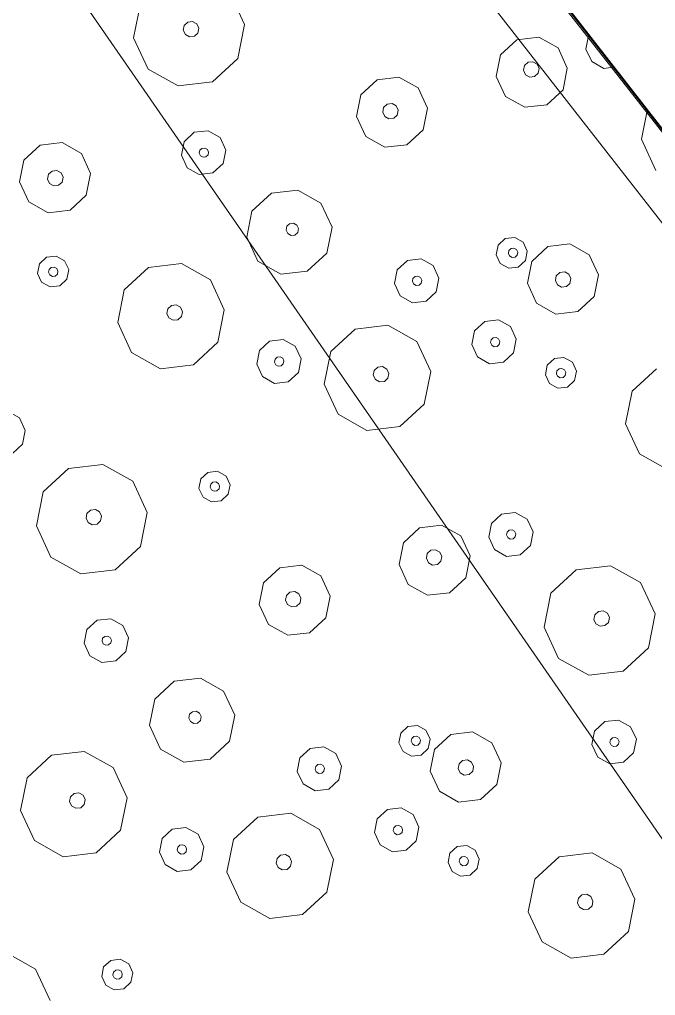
# Model space of a CAD drawing. Header units: metres. Extents: x -2858 to 512, y -1995 to 1252.
# Drawn here: x -575.568 to -573.291, y 424.418 to 427.91 of the extents above; entities that cross this region are included whole.
import ezdxf
from ezdxf.lldxf.tags import DXFTag

# ---------------------------------------------------------------- set-up
doc = ezdxf.new("R2010")
doc.units = ezdxf.units.M
for name, color, linetype in [('Calque commun', 7, 'Continuous'), ('Calque11', 7, 'Continuous'), ('Calque17', 7, 'Continuous')]:
    doc.layers.add(name, color=color, linetype=linetype)
tags = doc.linetypes.add('HIDDENX2', pattern=[0.75, 0.5, -0.25]).pattern_tags.tags
tags[6:7] = [DXFTag(74, 4), DXFTag(75, 0), DXFTag(340, '0'), DXFTag(46, 1.0), DXFTag(50, 0.0), DXFTag(44, 0.0), DXFTag(45, 0.0)]
tags[4:5] = [DXFTag(74, 4), DXFTag(75, 0), DXFTag(340, '0'), DXFTag(46, 1.0), DXFTag(50, 0.0), DXFTag(44, 0.0), DXFTag(45, 0.0)]

# ---------------------------------------------------------------- blocks, each defined once
blk = doc.blocks.new('geometrebondepartleger')
at = {"layer": 'Calque11', "color": 7, "linetype": 'Continuous', "lineweight": 9}
blk.add_polyline3d([(125.0277, 35.9078, 79), (133.3383, 81.851, 79), (145.3136, 148.3761, 79)], dxfattribs=at)
at = {"layer": 'Calque17', "color": 1, "linetype": 'Continuous', "lineweight": 9}
for points in [[(125.174, 36.6886, 79), (126.5286, 44.1348, 79), (125.0378, 35.9435, 79), (126.4161, 43.4883, 79), (128.681, 56.0642, 79), (129.9759, 63.1341, 79), (132.1933, 75.6042, 79), (133.3383, 81.851, 79), (135.2222, 92.3412, 79), (136.4776, 99.3268, 79), (138.1727, 108.7115, 79), (140.4846, 121.4626, 79), (141.0933, 124.9318, 79)], [(125.3707, 36.6528, 79), (126.7254, 44.0992, 79), (125.2346, 35.9078, 79), (126.6129, 43.4526, 79), (128.8778, 56.0285, 79), (130.1727, 63.0986, 79), (132.3901, 75.5687, 79), (133.5351, 81.8153, 79), (135.4191, 92.3058, 79), (136.6745, 99.2914, 79), (138.3695, 108.676, 79), (140.6815, 121.4274, 79), (141.2903, 124.8972, 79)]]:
    blk.add_polyline3d(points, dxfattribs=at)
blk = doc.blocks.new('pattern')
at = {"layer": 'Calque commun', "color": 54, "linetype": 'Continuous', "lineweight": 9}
for p, q in [((60.454, 45.9106), (60.5562, 45.9709)), ((60.5562, 45.9709), (60.6744, 45.9597)), ((60.6744, 45.9597), (60.7633, 45.8811)), ((60.4068, 45.8017), (60.454, 45.9106)), ((60.7633, 45.8811), (60.7891, 45.7653)), ((60.4326, 45.6859), (60.4068, 45.8017)), ((60.5521, 45.7875), (60.559, 45.8034)), ((60.5559, 45.7706), (60.5521, 45.7875)), ((60.559, 45.8034), (60.5739, 45.8122)), ((60.5739, 45.8122), (60.5911, 45.8106)), ((60.5911, 45.8106), (60.6041, 45.7991)), ((60.6079, 45.7822), (60.601, 45.7663)), ((60.6041, 45.7991), (60.6079, 45.7822)), ((60.5689, 45.7592), (60.5559, 45.7706)), ((60.5861, 45.7575), (60.5689, 45.7592)), ((60.601, 45.7663), (60.5861, 45.7575)), ((60.7891, 45.7653), (60.7419, 45.6564)), ((60.5216, 45.6074), (60.4326, 45.6859)), ((60.7419, 45.6564), (60.6397, 45.5961)), ((60.6397, 45.5961), (60.5216, 45.6074)), ((60.0244, 45.5332), (60.067, 45.5584)), ((60.067, 45.5584), (60.1162, 45.5537)), ((60.1162, 45.5537), (60.1533, 45.521)), ((60.0047, 45.4879), (60.0244, 45.5332)), ((60.1533, 45.521), (60.164, 45.4727)), ((60.0155, 45.4396), (60.0047, 45.4879)), ((60.0669, 45.4828), (60.071, 45.4923)), ((60.0692, 45.4726), (60.0669, 45.4828)), ((60.077, 45.4657), (60.0692, 45.4726)), ((60.071, 45.4923), (60.08, 45.4976)), ((60.08, 45.4976), (60.0903, 45.4966)), ((60.0962, 45.47), (60.0873, 45.4648)), ((60.0903, 45.4966), (60.0981, 45.4897)), ((60.1004, 45.4796), (60.0962, 45.47)), ((60.0981, 45.4897), (60.1004, 45.4796)), ((60.164, 45.4727), (60.1443, 45.4273)), ((60.0525, 45.4069), (60.0155, 45.4396)), ((60.0873, 45.4648), (60.077, 45.4657)), ((60.1018, 45.4022), (60.0525, 45.4069)), ((60.1443, 45.4273), (60.1018, 45.4022)), ((60.7049, 45.3679), (60.7187, 45.3997)), ((60.7187, 45.3997), (60.7485, 45.4173)), ((60.7485, 45.4173), (60.783, 45.414)), ((60.783, 45.414), (60.8089, 45.3911)), ((60.7125, 45.3341), (60.7049, 45.3679)), ((60.7444, 45.3652), (60.7485, 45.3747)), ((60.7466, 45.355), (60.7444, 45.3652)), ((60.7485, 45.3747), (60.7575, 45.38)), ((60.7575, 45.38), (60.7678, 45.379)), ((60.7678, 45.379), (60.7756, 45.3721)), ((60.7756, 45.3721), (60.7778, 45.362)), ((60.8089, 45.3911), (60.8164, 45.3573)), ((59.6454, 45.284), (59.7518, 45.3469)), ((59.7518, 45.3469), (59.8748, 45.3352)), ((59.8748, 45.3352), (59.9675, 45.2534)), ((60.7384, 45.3112), (60.7125, 45.3341)), ((60.7544, 45.3482), (60.7466, 45.355)), ((60.7648, 45.3472), (60.7544, 45.3482)), ((60.7737, 45.3524), (60.7648, 45.3472)), ((60.7778, 45.362), (60.7737, 45.3524)), ((60.8164, 45.3573), (60.8027, 45.3255)), ((60.7729, 45.3079), (60.7384, 45.3112)), ((60.8027, 45.3255), (60.7729, 45.3079)), ((59.5962, 45.1706), (59.6454, 45.284)), ((60.41, 45.2286), (60.4781, 45.2688)), ((60.4781, 45.2688), (60.5569, 45.2613)), ((60.5569, 45.2613), (60.6162, 45.209)), ((59.9675, 45.2534), (59.9944, 45.1327)), ((60.3785, 45.156), (60.41, 45.2286)), ((60.6162, 45.209), (60.6334, 45.1318)), ((60.7777, 45.163), (60.8203, 45.1881)), ((60.8203, 45.1881), (60.8695, 45.1834)), ((59.6231, 45.05), (59.5962, 45.1706)), ((59.7574, 45.1549), (59.7643, 45.1708)), ((59.7612, 45.138), (59.7574, 45.1549)), ((59.7643, 45.1708), (59.7792, 45.1796)), ((59.7792, 45.1796), (59.7964, 45.1779)), ((59.7964, 45.1779), (59.8094, 45.1665)), ((59.8094, 45.1665), (59.8131, 45.1496)), ((60.3957, 45.0788), (60.3785, 45.156)), ((60.4787, 45.1484), (60.4856, 45.1642)), ((60.4856, 45.1642), (60.5005, 45.173)), ((60.5005, 45.173), (60.5178, 45.1714)), ((60.5178, 45.1714), (60.5307, 45.1599)), ((60.5307, 45.1599), (60.5345, 45.143)), ((60.758, 45.1176), (60.7777, 45.163)), ((60.8695, 45.1834), (60.9066, 45.1507)), ((59.7741, 45.1266), (59.7612, 45.138)), ((59.7914, 45.1249), (59.7741, 45.1266)), ((59.8063, 45.1337), (59.7914, 45.1249)), ((59.8131, 45.1496), (59.8063, 45.1337)), ((59.9944, 45.1327), (59.9452, 45.0193)), ((60.4825, 45.1315), (60.4787, 45.1484)), ((60.4955, 45.12), (60.4825, 45.1315)), ((60.5127, 45.1184), (60.4955, 45.12)), ((60.5276, 45.1272), (60.5127, 45.1184)), ((60.5345, 45.143), (60.5276, 45.1272)), ((60.6334, 45.1318), (60.6019, 45.0592)), ((60.8189, 45.1154), (60.8231, 45.1249)), ((60.8231, 45.1249), (60.832, 45.1302)), ((60.832, 45.1302), (60.8423, 45.1292)), ((60.8423, 45.1292), (60.8501, 45.1224)), ((60.8501, 45.1224), (60.8524, 45.1122)), ((60.9066, 45.1507), (60.9173, 45.1024)), ((60.7688, 45.0694), (60.758, 45.1176)), ((60.8212, 45.1053), (60.8189, 45.1154)), ((60.829, 45.0984), (60.8212, 45.1053)), ((60.8393, 45.0974), (60.829, 45.0984)), ((60.8483, 45.1027), (60.8393, 45.0974)), ((60.8524, 45.1122), (60.8483, 45.1027)), ((60.9173, 45.1024), (60.8976, 45.0571)), ((59.7157, 44.9682), (59.6231, 45.05)), ((60.455, 45.0265), (60.3957, 45.0788)), ((60.6019, 45.0592), (60.5338, 45.019)), ((60.8058, 45.0366), (60.7688, 45.0694)), ((60.8976, 45.0571), (60.8551, 45.0319)), ((61.0681, 45.0122), (61.1703, 45.0725)), ((61.1703, 45.0725), (61.2884, 45.0613)), ((61.2884, 45.0613), (61.3773, 44.9827)), ((59.9452, 45.0193), (59.8388, 44.9565)), ((60.5338, 45.019), (60.455, 45.0265)), ((60.8551, 45.0319), (60.8058, 45.0366)), ((60.5025, 44.9504), (60.5163, 44.9821)), ((60.5163, 44.9821), (60.5461, 44.9997)), ((60.5461, 44.9997), (60.5806, 44.9965)), ((60.5806, 44.9965), (60.6065, 44.9735)), ((61.0209, 44.9033), (61.0681, 45.0122)), ((61.3773, 44.9827), (61.4032, 44.8669)), ((59.2301, 44.9759), (59.2559, 44.8601)), ((59.8388, 44.9565), (59.7157, 44.9682)), ((60.5101, 44.9166), (60.5025, 44.9504)), ((60.5382, 44.95), (60.5423, 44.9595)), ((60.5404, 44.9399), (60.5382, 44.95)), ((60.5423, 44.9595), (60.5513, 44.9648)), ((60.5513, 44.9648), (60.5616, 44.9638)), ((60.5616, 44.9638), (60.5694, 44.957)), ((60.5716, 44.9468), (60.5675, 44.9373)), ((60.5694, 44.957), (60.5716, 44.9468)), ((60.6065, 44.9735), (60.614, 44.9398)), ((60.536, 44.8937), (60.5101, 44.9166)), ((60.5482, 44.933), (60.5404, 44.9399)), ((60.5586, 44.932), (60.5482, 44.933)), ((60.5675, 44.9373), (60.5586, 44.932)), ((60.614, 44.9398), (60.6003, 44.908)), ((61.173, 44.905), (61.188, 44.9138)), ((61.188, 44.9138), (61.2052, 44.9121)), ((61.2052, 44.9121), (61.2182, 44.9007)), ((60.5705, 44.8904), (60.536, 44.8937)), ((60.6003, 44.908), (60.5705, 44.8904)), ((61.0467, 44.7875), (61.0209, 44.9033)), ((61.1662, 44.8891), (61.173, 44.905)), ((61.1699, 44.8722), (61.1662, 44.8891)), ((61.2219, 44.8838), (61.215, 44.8679)), ((61.2182, 44.9007), (61.2219, 44.8838)), ((59.2559, 44.8601), (59.2087, 44.7513)), ((61.1829, 44.8608), (61.1699, 44.8722)), ((61.2001, 44.8591), (61.1829, 44.8608)), ((61.215, 44.8679), (61.2001, 44.8591)), ((61.4032, 44.8669), (61.3559, 44.758)), ((60.78, 44.7658), (60.7996, 44.8111)), ((60.7996, 44.8111), (60.8422, 44.8363)), ((60.8422, 44.8363), (60.8914, 44.8316)), ((60.8914, 44.8316), (60.9285, 44.7989)), ((59.7177, 44.7625), (59.7603, 44.7876)), ((59.7603, 44.7876), (59.8095, 44.7829)), ((59.8095, 44.7829), (59.8466, 44.7502)), ((60.8422, 44.7607), (60.8463, 44.7702)), ((60.8463, 44.7702), (60.8552, 44.7755)), ((60.8552, 44.7755), (60.8656, 44.7745)), ((60.8656, 44.7745), (60.8733, 44.7676)), ((60.9285, 44.7989), (60.9392, 44.7506)), ((61.1356, 44.709), (61.0467, 44.7875)), ((59.2087, 44.7513), (59.1065, 44.6909)), ((59.6981, 44.7171), (59.7177, 44.7625)), ((59.8466, 44.7502), (59.8574, 44.702)), ((60.7907, 44.7175), (60.78, 44.7658)), ((60.8444, 44.7505), (60.8422, 44.7607)), ((60.8522, 44.7436), (60.8444, 44.7505)), ((60.8625, 44.7427), (60.8522, 44.7436)), ((60.8715, 44.7479), (60.8625, 44.7427)), ((60.8756, 44.7575), (60.8715, 44.7479)), ((60.8733, 44.7676), (60.8756, 44.7575)), ((60.9392, 44.7506), (60.9196, 44.7052)), ((61.3559, 44.758), (61.2538, 44.6977)), ((61.8355, 44.7155), (61.8493, 44.7472)), ((61.8493, 44.7472), (61.8791, 44.7648)), ((61.8791, 44.7648), (61.9136, 44.7615)), ((61.9136, 44.7615), (61.9395, 44.7386)), ((61.9395, 44.7386), (61.947, 44.7049)), ((59.1065, 44.6909), (58.9884, 44.7022)), ((59.7088, 44.6689), (59.6981, 44.7171)), ((59.7603, 44.712), (59.7644, 44.7215)), ((59.7625, 44.7019), (59.7603, 44.712)), ((59.7703, 44.695), (59.7625, 44.7019)), ((59.7644, 44.7215), (59.7733, 44.7268)), ((59.7733, 44.7268), (59.7837, 44.7258)), ((59.7896, 44.6993), (59.7806, 44.694)), ((59.7837, 44.7258), (59.7915, 44.719)), ((59.7937, 44.7088), (59.7896, 44.6993)), ((59.7915, 44.719), (59.7937, 44.7088)), ((59.8574, 44.702), (59.8377, 44.6566)), ((60.8278, 44.6848), (60.7907, 44.7175)), ((60.9196, 44.7052), (60.877, 44.6801)), ((61.2538, 44.6977), (61.1356, 44.709)), ((61.8431, 44.6817), (61.8355, 44.7155)), ((61.8733, 44.7126), (61.8775, 44.7222)), ((61.8756, 44.7025), (61.8733, 44.7126)), ((61.8834, 44.6956), (61.8756, 44.7025)), ((61.8775, 44.7222), (61.8864, 44.7274)), ((61.8864, 44.7274), (61.8967, 44.7264)), ((61.9026, 44.6999), (61.8937, 44.6946)), ((61.8967, 44.7264), (61.9045, 44.7196)), ((61.9068, 44.7094), (61.9026, 44.6999)), ((61.9045, 44.7196), (61.9068, 44.7094)), ((61.947, 44.7049), (61.9333, 44.6731)), ((59.7459, 44.6361), (59.7088, 44.6689)), ((59.7806, 44.694), (59.7703, 44.695)), ((59.9328, 44.6521), (60.0009, 44.6923)), ((60.0009, 44.6923), (60.0797, 44.6848)), ((60.0797, 44.6848), (60.139, 44.6325)), ((60.877, 44.6801), (60.8278, 44.6848)), ((61.869, 44.6588), (61.8431, 44.6817)), ((61.8937, 44.6946), (61.8834, 44.6956)), ((61.9333, 44.6731), (61.9035, 44.6555)), ((59.7951, 44.6315), (59.7459, 44.6361)), ((59.8377, 44.6566), (59.7951, 44.6315)), ((59.9013, 44.5795), (59.9328, 44.6521)), ((60.139, 44.6325), (60.1562, 44.5553)), ((61.3243, 44.5908), (61.3439, 44.6362)), ((61.3439, 44.6362), (61.3865, 44.6613)), ((61.3865, 44.6613), (61.4357, 44.6566)), ((61.4357, 44.6566), (61.4728, 44.6239)), ((61.9035, 44.6555), (61.869, 44.6588)), ((61.3865, 44.5857), (61.3906, 44.5952)), ((61.3906, 44.5952), (61.3995, 44.6005)), ((61.3995, 44.6005), (61.4099, 44.5995)), ((61.4099, 44.5995), (61.4177, 44.5926)), ((61.4728, 44.6239), (61.4836, 44.5756)), ((59.9185, 44.5023), (59.9013, 44.5795)), ((59.9943, 44.5622), (60.0012, 44.5781)), ((59.9981, 44.5453), (59.9943, 44.5622)), ((60.0012, 44.5781), (60.0161, 44.5869)), ((60.0161, 44.5869), (60.0333, 44.5852)), ((60.0333, 44.5852), (60.0463, 44.5738)), ((60.0463, 44.5738), (60.0501, 44.5569)), ((61.335, 44.5425), (61.3243, 44.5908)), ((61.3887, 44.5755), (61.3865, 44.5857)), ((61.3965, 44.5687), (61.3887, 44.5755)), ((61.4068, 44.5677), (61.3965, 44.5687)), ((61.4158, 44.573), (61.4068, 44.5677)), ((61.4199, 44.5825), (61.4158, 44.573)), ((61.4177, 44.5926), (61.4199, 44.5825)), ((61.4836, 44.5756), (61.4639, 44.5303)), ((62.0719, 44.4795), (62.121, 44.5929)), ((60.0111, 44.5338), (59.9981, 44.5453)), ((60.0283, 44.5322), (60.0111, 44.5338)), ((60.0432, 44.541), (60.0283, 44.5322)), ((60.0501, 44.5569), (60.0432, 44.541)), ((60.1562, 44.5553), (60.1247, 44.4827)), ((61.3721, 44.5098), (61.335, 44.5425)), ((61.4639, 44.5303), (61.4213, 44.5051)), ((59.1718, 44.4627), (59.1855, 44.4945)), ((59.1855, 44.4945), (59.2153, 44.5121)), ((59.2153, 44.5121), (59.2498, 44.5088)), ((59.2498, 44.5088), (59.2757, 44.4859)), ((59.9778, 44.45), (59.9185, 44.5023)), ((61.4213, 44.5051), (61.3721, 44.5098)), ((59.1793, 44.4289), (59.1718, 44.4627)), ((59.2112, 44.46), (59.2153, 44.4695)), ((59.2135, 44.4498), (59.2112, 44.46)), ((59.2153, 44.4695), (59.2243, 44.4748)), ((59.2243, 44.4748), (59.2346, 44.4738)), ((59.2346, 44.4738), (59.2424, 44.4669)), ((59.2447, 44.4568), (59.2405, 44.4473)), ((59.2424, 44.4669), (59.2447, 44.4568)), ((59.2757, 44.4859), (59.2833, 44.4521)), ((60.1247, 44.4827), (60.0566, 44.4425)), ((62.0987, 44.3588), (62.0719, 44.4795)), ((59.2052, 44.406), (59.1793, 44.4289)), ((59.2212, 44.443), (59.2135, 44.4498)), ((59.2316, 44.442), (59.2212, 44.443)), ((59.2405, 44.4473), (59.2316, 44.442)), ((59.2695, 44.4203), (59.2397, 44.4027)), ((59.2833, 44.4521), (59.2695, 44.4203)), ((60.0566, 44.4425), (59.9778, 44.45)), ((60.919, 44.4042), (61.0008, 44.4524)), ((61.0008, 44.4524), (61.0953, 44.4434)), ((61.0953, 44.4434), (61.1664, 44.3806)), ((59.2397, 44.4027), (59.2052, 44.406)), ((60.3734, 44.3746), (60.4415, 44.4148)), ((60.4415, 44.4148), (60.5202, 44.4073)), ((60.5202, 44.4073), (60.5796, 44.3549)), ((60.8812, 44.3171), (60.919, 44.4042)), ((58.8768, 44.3234), (58.9449, 44.3636)), ((58.9449, 44.3636), (59.0237, 44.3561)), ((59.0237, 44.3561), (59.083, 44.3038)), ((60.3419, 44.302), (60.3734, 44.3746)), ((60.5796, 44.3549), (60.5967, 44.2777)), ((61.1664, 44.3806), (61.1871, 44.288)), ((61.3965, 44.3142), (61.4987, 44.3746)), ((61.4987, 44.3746), (61.6169, 44.3633)), ((61.6169, 44.3633), (61.7058, 44.2848)), ((58.8453, 44.2508), (58.8768, 44.3234)), ((60.9019, 44.2244), (60.8812, 44.3171)), ((60.9975, 44.3057), (61.003, 44.3184)), ((61.003, 44.3184), (61.0149, 44.3255)), ((61.0149, 44.3255), (61.0287, 44.3241)), ((61.0287, 44.3241), (61.0391, 44.315)), ((61.0391, 44.315), (61.0421, 44.3015)), ((59.083, 44.3038), (59.1002, 44.2266)), ((59.2445, 44.2578), (59.2871, 44.2829)), ((59.2871, 44.2829), (59.3363, 44.2782)), ((60.3591, 44.2248), (60.3419, 44.302)), ((60.4423, 44.2861), (60.4492, 44.302)), ((60.4461, 44.2692), (60.4423, 44.2861)), ((60.4492, 44.302), (60.4641, 44.3108)), ((60.4641, 44.3108), (60.4813, 44.3092)), ((60.4813, 44.3092), (60.4943, 44.2977)), ((60.4981, 44.2808), (60.4912, 44.2649)), ((60.4943, 44.2977), (60.4981, 44.2808)), ((61.0005, 44.2922), (60.9975, 44.3057)), ((61.0109, 44.283), (61.0005, 44.2922)), ((61.0246, 44.2817), (61.0109, 44.283)), ((61.0366, 44.2888), (61.0246, 44.2817)), ((61.0421, 44.3015), (61.0366, 44.2888)), ((61.1871, 44.288), (61.1493, 44.2009)), ((61.3493, 44.2054), (61.3965, 44.3142)), ((61.7058, 44.2848), (61.7316, 44.169)), ((58.8625, 44.1736), (58.8453, 44.2508)), ((58.9456, 44.2432), (58.9524, 44.259)), ((58.9524, 44.259), (58.9674, 44.2678)), ((58.9674, 44.2678), (58.9846, 44.2662)), ((58.9846, 44.2662), (58.9976, 44.2547)), ((58.9976, 44.2547), (59.0013, 44.2378)), ((59.2249, 44.2124), (59.2445, 44.2578)), ((59.3363, 44.2782), (59.3734, 44.2455)), ((59.3734, 44.2455), (59.3841, 44.1973)), ((60.4591, 44.2578), (60.4461, 44.2692)), ((60.4763, 44.2561), (60.4591, 44.2578)), ((60.4912, 44.2649), (60.4763, 44.2561)), ((60.5967, 44.2777), (60.5653, 44.2051)), ((58.4612, 44.2275), (58.412, 44.1141)), ((58.9493, 44.2263), (58.9456, 44.2432)), ((58.9623, 44.2148), (58.9493, 44.2263)), ((58.9795, 44.2132), (58.9623, 44.2148)), ((58.9944, 44.222), (58.9795, 44.2132)), ((59.0013, 44.2378), (58.9944, 44.222)), ((59.1002, 44.2266), (59.0687, 44.154)), ((59.2356, 44.1642), (59.2249, 44.2124)), ((59.2858, 44.2102), (59.2899, 44.2198)), ((59.288, 44.2001), (59.2858, 44.2102)), ((59.2899, 44.2198), (59.2988, 44.225)), ((59.2988, 44.225), (59.3092, 44.224)), ((59.3092, 44.224), (59.317, 44.2172)), ((59.317, 44.2172), (59.3192, 44.207)), ((60.4184, 44.1724), (60.3591, 44.2248)), ((60.973, 44.1616), (60.9019, 44.2244)), ((61.5015, 44.207), (61.5164, 44.2158)), ((61.5164, 44.2158), (61.5336, 44.2142)), ((61.5336, 44.2142), (61.5466, 44.2027)), ((59.2958, 44.1932), (59.288, 44.2001)), ((59.3061, 44.1922), (59.2958, 44.1932)), ((59.3151, 44.1975), (59.3061, 44.1922)), ((59.3192, 44.207), (59.3151, 44.1975)), ((59.3841, 44.1973), (59.3645, 44.1519)), ((60.5653, 44.2051), (60.4972, 44.1649)), ((61.1493, 44.2009), (61.0675, 44.1526)), ((61.3751, 44.0896), (61.3493, 44.2054)), ((61.4946, 44.1912), (61.5015, 44.207)), ((61.4984, 44.1743), (61.4946, 44.1912)), ((61.5504, 44.1859), (61.5435, 44.17)), ((61.5466, 44.2027), (61.5504, 44.1859)), ((58.9218, 44.1213), (58.8625, 44.1736)), ((59.0687, 44.154), (59.0006, 44.1138)), ((59.2727, 44.1314), (59.2356, 44.1642)), ((59.3645, 44.1519), (59.3219, 44.1267)), ((59.5349, 44.107), (59.6371, 44.1673)), ((59.6371, 44.1673), (59.7552, 44.1561)), ((59.7552, 44.1561), (59.8442, 44.0775)), ((60.4972, 44.1649), (60.4184, 44.1724)), ((61.0675, 44.1526), (60.973, 44.1616)), ((61.5114, 44.1628), (61.4984, 44.1743)), ((61.5286, 44.1612), (61.5114, 44.1628)), ((61.5435, 44.17), (61.5286, 44.1612)), ((61.7316, 44.169), (61.6844, 44.0601)), ((58.412, 44.1141), (58.3228, 44.0615)), ((59.0006, 44.1138), (58.9218, 44.1213)), ((59.3219, 44.1267), (59.2727, 44.1314)), ((59.4877, 43.9981), (59.5349, 44.107)), ((58.9694, 44.0452), (58.9831, 44.077)), ((58.9831, 44.077), (59.0129, 44.0945)), ((59.0129, 44.0945), (59.0474, 44.0913)), ((59.0474, 44.0913), (59.0733, 44.0684)), ((59.8442, 44.0775), (59.87, 43.9617)), ((61.4641, 44.011), (61.3751, 44.0896)), ((58.9769, 44.0114), (58.9694, 44.0452)), ((59.005, 44.0448), (59.0091, 44.0543)), ((59.0073, 44.0347), (59.005, 44.0448)), ((59.0091, 44.0543), (59.0181, 44.0596)), ((59.0181, 44.0596), (59.0284, 44.0586)), ((59.0284, 44.0586), (59.0362, 44.0518)), ((59.0385, 44.0416), (59.0343, 44.0321)), ((59.0362, 44.0518), (59.0385, 44.0416)), ((59.0733, 44.0684), (59.0809, 44.0346)), ((61.6844, 44.0601), (61.5822, 43.9998)), ((59.0028, 43.9885), (58.9769, 44.0114)), ((59.0151, 44.0278), (59.0073, 44.0347)), ((59.0254, 44.0268), (59.0151, 44.0278)), ((59.0343, 44.0321), (59.0254, 44.0268)), ((59.0671, 44.0028), (59.0373, 43.9852)), ((59.0809, 44.0346), (59.0671, 44.0028)), ((59.6399, 43.9998), (59.6548, 44.0086)), ((59.6548, 44.0086), (59.672, 44.0069)), ((59.672, 44.0069), (59.685, 43.9955)), ((61.5822, 43.9998), (61.4641, 44.011)), ((59.0373, 43.9852), (59.0028, 43.9885)), ((59.5135, 43.8823), (59.4877, 43.9981)), ((59.633, 43.9839), (59.6399, 43.9998)), ((59.6367, 43.967), (59.633, 43.9839)), ((59.6497, 43.9556), (59.6367, 43.967)), ((59.6887, 43.9786), (59.6819, 43.9627)), ((59.685, 43.9955), (59.6887, 43.9786)), ((59.2665, 43.9059), (59.309, 43.9311)), ((59.309, 43.9311), (59.3582, 43.9264)), ((59.667, 43.9539), (59.6497, 43.9556)), ((59.6819, 43.9627), (59.667, 43.9539)), ((59.87, 43.9617), (59.8228, 43.8528)), ((60.9472, 43.8915), (60.9669, 43.9369)), ((60.9669, 43.9369), (61.0095, 43.962)), ((61.0095, 43.962), (61.0587, 43.9573)), ((61.0587, 43.9573), (61.0957, 43.9246)), ((59.2468, 43.8606), (59.2665, 43.9059)), ((59.3582, 43.9264), (59.3953, 43.8937)), ((61.0094, 43.8864), (61.0135, 43.8959)), ((61.0135, 43.8959), (61.0225, 43.9012)), ((61.0225, 43.9012), (61.0328, 43.9002)), ((61.0328, 43.9002), (61.0406, 43.8933)), ((61.0957, 43.9246), (61.1065, 43.8763)), ((58.2879, 43.8676), (58.3134, 43.845)), ((59.309, 43.8555), (59.3131, 43.865)), ((59.3131, 43.865), (59.3221, 43.8703)), ((59.3221, 43.8703), (59.3324, 43.8693)), ((59.3324, 43.8693), (59.3402, 43.8624)), ((59.3402, 43.8624), (59.3424, 43.8523)), ((59.3953, 43.8937), (59.4061, 43.8454)), ((59.6025, 43.8038), (59.5135, 43.8823)), ((60.958, 43.8433), (60.9472, 43.8915)), ((61.0117, 43.8763), (61.0094, 43.8864)), ((61.0195, 43.8694), (61.0117, 43.8763)), ((61.0298, 43.8684), (61.0195, 43.8694)), ((61.0387, 43.8737), (61.0298, 43.8684)), ((61.0429, 43.8832), (61.0387, 43.8737)), ((61.0406, 43.8933), (61.0429, 43.8832)), ((61.1065, 43.8763), (61.0868, 43.831)), ((58.3134, 43.845), (58.3242, 43.7968)), ((59.2575, 43.8123), (59.2468, 43.8606)), ((59.3112, 43.8453), (59.309, 43.8555)), ((59.319, 43.8385), (59.3112, 43.8453)), ((59.3294, 43.8375), (59.319, 43.8385)), ((59.3383, 43.8427), (59.3294, 43.8375)), ((59.3424, 43.8523), (59.3383, 43.8427)), ((59.4061, 43.8454), (59.3864, 43.8)), ((59.8228, 43.8528), (59.7206, 43.7925)), ((60.3024, 43.8103), (60.3161, 43.842)), ((60.3161, 43.842), (60.3459, 43.8596)), ((60.3459, 43.8596), (60.3804, 43.8563)), ((60.3804, 43.8563), (60.4063, 43.8334)), ((60.4063, 43.8334), (60.4139, 43.7997)), ((60.995, 43.8105), (60.958, 43.8433)), ((61.0868, 43.831), (61.0443, 43.8058)), ((58.3242, 43.7968), (58.3045, 43.7514)), ((59.2946, 43.7796), (59.2575, 43.8123)), ((59.3864, 43.8), (59.3438, 43.7749)), ((59.7206, 43.7925), (59.6025, 43.8038)), ((60.3099, 43.7765), (60.3024, 43.8103)), ((60.3402, 43.8074), (60.3443, 43.817)), ((60.3424, 43.7973), (60.3402, 43.8074)), ((60.3502, 43.7904), (60.3424, 43.7973)), ((60.3443, 43.817), (60.3532, 43.8222)), ((60.3532, 43.8222), (60.3636, 43.8213)), ((60.3695, 43.7947), (60.3605, 43.7894)), ((60.3636, 43.8213), (60.3713, 43.8144)), ((60.3736, 43.8042), (60.3695, 43.7947)), ((60.3713, 43.8144), (60.3736, 43.8042)), ((60.4139, 43.7997), (60.4001, 43.7679)), ((61.0443, 43.8058), (60.995, 43.8105)), ((58.3996, 43.7469), (58.4677, 43.7872)), ((58.4677, 43.7872), (58.5465, 43.7796)), ((58.5465, 43.7796), (58.6058, 43.7273)), ((59.3438, 43.7749), (59.2946, 43.7796)), ((60.3358, 43.7536), (60.3099, 43.7765)), ((60.3605, 43.7894), (60.3502, 43.7904)), ((60.4001, 43.7679), (60.3703, 43.7503)), ((58.3045, 43.7514), (58.2625, 43.7266)), ((58.3682, 43.6744), (58.3996, 43.7469)), ((58.6058, 43.7273), (58.623, 43.6501)), ((59.7911, 43.6856), (59.8108, 43.731)), ((59.8108, 43.731), (59.8533, 43.7561)), ((59.8533, 43.7561), (59.9026, 43.7514)), ((59.9026, 43.7514), (59.9396, 43.7187)), ((60.3703, 43.7503), (60.3358, 43.7536)), ((60.5879, 43.6877), (60.6943, 43.7505)), ((60.6943, 43.7505), (60.8173, 43.7388)), ((60.8173, 43.7388), (60.91, 43.657)), ((59.8533, 43.6805), (59.8574, 43.69)), ((59.8574, 43.69), (59.8664, 43.6953)), ((59.8664, 43.6953), (59.8767, 43.6943)), ((59.8767, 43.6943), (59.8845, 43.6874)), ((59.8845, 43.6874), (59.8867, 43.6773)), ((59.9396, 43.7187), (59.9504, 43.6704)), ((60.5387, 43.5743), (60.5879, 43.6877)), ((58.3854, 43.5971), (58.3682, 43.6744)), ((58.4611, 43.657), (58.468, 43.6729)), ((58.4649, 43.6401), (58.4611, 43.657)), ((58.468, 43.6729), (58.4829, 43.6817)), ((58.4829, 43.6817), (58.5002, 43.68)), ((58.5002, 43.68), (58.5131, 43.6686)), ((58.5169, 43.6517), (58.51, 43.6358)), ((58.5131, 43.6686), (58.5169, 43.6517)), ((59.8018, 43.6374), (59.7911, 43.6856)), ((59.8555, 43.6704), (59.8533, 43.6805)), ((59.8633, 43.6635), (59.8555, 43.6704)), ((59.8737, 43.6625), (59.8633, 43.6635)), ((59.8826, 43.6678), (59.8737, 43.6625)), ((59.8867, 43.6773), (59.8826, 43.6678)), ((59.9504, 43.6704), (59.9307, 43.6251)), ((60.91, 43.657), (60.9369, 43.5364)), ((58.4779, 43.6286), (58.4649, 43.6401)), ((58.4951, 43.627), (58.4779, 43.6286)), ((58.51, 43.6358), (58.4951, 43.627)), ((58.623, 43.6501), (58.5915, 43.5775)), ((59.8389, 43.6046), (59.8018, 43.6374)), ((59.9307, 43.6251), (59.8881, 43.5999)), ((58.4447, 43.5448), (58.3854, 43.5971)), ((59.8881, 43.5999), (59.8389, 43.6046)), ((60.7068, 43.5744), (60.7217, 43.5832)), ((60.7217, 43.5832), (60.7389, 43.5816)), ((60.7389, 43.5816), (60.7519, 43.5701)), ((58.5915, 43.5775), (58.5234, 43.5373)), ((59.3858, 43.499), (59.4676, 43.5472)), ((59.4676, 43.5472), (59.5621, 43.5382)), ((60.5656, 43.4536), (60.5387, 43.5743)), ((60.6999, 43.5586), (60.7068, 43.5744)), ((60.7037, 43.5417), (60.6999, 43.5586)), ((60.7556, 43.5532), (60.7488, 43.5374)), ((60.7519, 43.5701), (60.7556, 43.5532)), ((58.5234, 43.5373), (58.4447, 43.5448)), ((59.5621, 43.5382), (59.6332, 43.4754)), ((60.7166, 43.5302), (60.7037, 43.5417)), ((60.7339, 43.5286), (60.7166, 43.5302)), ((60.7488, 43.5374), (60.7339, 43.5286)), ((60.9369, 43.5364), (60.8877, 43.4229)), ((58.8402, 43.4694), (58.9083, 43.5096)), ((58.9083, 43.5096), (58.9871, 43.5021)), ((58.9871, 43.5021), (59.0464, 43.4497)), ((59.3481, 43.4119), (59.3858, 43.499)), ((58.8087, 43.3968), (58.8402, 43.4694)), ((59.0464, 43.4497), (59.0636, 43.3725)), ((59.6332, 43.4754), (59.6539, 43.3828)), ((59.8634, 43.409), (59.9655, 43.4694)), ((59.9655, 43.4694), (60.0837, 43.4581)), ((60.0837, 43.4581), (60.1726, 43.3796)), ((60.6582, 43.3718), (60.5656, 43.4536)), ((59.3687, 43.3192), (59.3481, 43.4119)), ((59.4643, 43.4005), (59.4698, 43.4132)), ((59.4698, 43.4132), (59.4817, 43.4203)), ((59.4817, 43.4203), (59.4955, 43.4189)), ((59.4955, 43.4189), (59.5059, 43.4098)), ((59.5059, 43.4098), (59.5089, 43.3963)), ((59.8162, 43.3002), (59.8634, 43.409)), ((60.8877, 43.4229), (60.7813, 43.3601)), ((58.8259, 43.3196), (58.8087, 43.3968)), ((58.9092, 43.3809), (58.916, 43.3968)), ((58.9129, 43.364), (58.9092, 43.3809)), ((58.916, 43.3968), (58.9309, 43.4056)), ((58.9309, 43.4056), (58.9482, 43.404)), ((58.9482, 43.404), (58.9611, 43.3925)), ((58.9649, 43.3756), (58.958, 43.3597)), ((58.9611, 43.3925), (58.9649, 43.3756)), ((59.0636, 43.3725), (59.0321, 43.2999)), ((59.4673, 43.387), (59.4643, 43.4005)), ((59.4777, 43.3778), (59.4673, 43.387)), ((59.4915, 43.3765), (59.4777, 43.3778)), ((59.5034, 43.3836), (59.4915, 43.3765)), ((59.5089, 43.3963), (59.5034, 43.3836)), ((59.6539, 43.3828), (59.6161, 43.2957)), ((60.1726, 43.3796), (60.1984, 43.2638)), ((58.9259, 43.3526), (58.9129, 43.364)), ((58.9431, 43.3509), (58.9259, 43.3526)), ((58.958, 43.3597), (58.9431, 43.3509)), ((60.7813, 43.3601), (60.6582, 43.3718)), ((58.8852, 43.2672), (58.8259, 43.3196)), ((59.4399, 43.2564), (59.3687, 43.3192)), ((59.9683, 43.3018), (59.9832, 43.3106)), ((59.9832, 43.3106), (60.0005, 43.309)), ((60.0005, 43.309), (60.0134, 43.2976)), ((59.0321, 43.2999), (58.964, 43.2597)), ((59.6161, 43.2957), (59.5344, 43.2474)), ((59.842, 43.1844), (59.8162, 43.3002)), ((59.9614, 43.286), (59.9683, 43.3018)), ((59.9652, 43.2691), (59.9614, 43.286)), ((59.9782, 43.2576), (59.9652, 43.2691)), ((60.0172, 43.2807), (60.0103, 43.2648)), ((60.0134, 43.2976), (60.0172, 43.2807)), ((58.964, 43.2597), (58.8852, 43.2672)), ((59.5344, 43.2474), (59.4399, 43.2564)), ((59.9954, 43.256), (59.9782, 43.2576)), ((60.0103, 43.2648), (59.9954, 43.256)), ((60.1984, 43.2638), (60.1512, 43.1549)), ((59.9309, 43.1058), (59.842, 43.1844)), ((60.6406, 43.1208), (60.6602, 43.1661)), ((60.6602, 43.1661), (60.7028, 43.1913)), ((60.7028, 43.1913), (60.752, 43.1866)), ((60.1512, 43.1549), (60.049, 43.0946)), ((60.049, 43.0946), (59.9309, 43.1058)), ((60.6513, 43.0725), (60.6406, 43.1208)), ((59.414, 42.9863), (59.4337, 43.0317)), ((59.4337, 43.0317), (59.4763, 43.0568)), ((59.4763, 43.0568), (59.5255, 43.0521)), ((59.5255, 43.0521), (59.5626, 43.0194)), ((59.4762, 42.9812), (59.4804, 42.9907)), ((59.4804, 42.9907), (59.4893, 42.996)), ((59.4893, 42.996), (59.4996, 42.995)), ((59.4996, 42.995), (59.5074, 42.9881)), ((59.5074, 42.9881), (59.5097, 42.978)), ((59.5626, 43.0194), (59.5733, 42.9711)), ((59.4248, 42.9381), (59.414, 42.9863)), ((59.4785, 42.9711), (59.4762, 42.9812)), ((59.4863, 42.9642), (59.4785, 42.9711)), ((59.4966, 42.9632), (59.4863, 42.9642)), ((59.5056, 42.9685), (59.4966, 42.9632)), ((59.5097, 42.978), (59.5056, 42.9685)), ((59.5733, 42.9711), (59.5537, 42.9258)), ((59.4619, 42.9053), (59.4248, 42.9381)), ((59.5537, 42.9258), (59.5111, 42.9006)), ((59.5111, 42.9006), (59.4619, 42.9053)), ((60.1143, 42.8664), (60.128, 42.8981)), ((60.128, 42.8981), (60.1578, 42.9157)), ((60.1578, 42.9157), (60.1923, 42.9124)), ((60.1923, 42.9124), (60.2182, 42.8895)), ((60.2182, 42.8895), (60.2258, 42.8557)), ((60.1218, 42.8326), (60.1143, 42.8664)), ((60.1537, 42.8636), (60.1578, 42.8731)), ((60.156, 42.8535), (60.1537, 42.8636)), ((60.1637, 42.8466), (60.156, 42.8535)), ((60.1578, 42.8731), (60.1668, 42.8784)), ((60.1668, 42.8784), (60.1771, 42.8774)), ((60.183, 42.8509), (60.1741, 42.8456)), ((60.1771, 42.8774), (60.1849, 42.8706)), ((60.1872, 42.8604), (60.183, 42.8509)), ((60.1849, 42.8706), (60.1872, 42.8604)), ((60.2258, 42.8557), (60.212, 42.824)), ((59.0547, 42.7825), (59.1611, 42.8453)), ((59.1611, 42.8453), (59.2842, 42.8336)), ((59.2842, 42.8336), (59.3768, 42.7518)), ((60.1477, 42.8097), (60.1218, 42.8326)), ((60.1741, 42.8456), (60.1637, 42.8466)), ((60.212, 42.824), (60.1822, 42.8064)), ((59.0055, 42.6691), (59.0547, 42.7825)), ((60.1822, 42.8064), (60.1477, 42.8097)), ((59.3768, 42.7518), (59.4037, 42.6312)), ((59.8193, 42.7271), (59.8874, 42.7673)), ((59.8874, 42.7673), (59.9662, 42.7598)), ((59.9662, 42.7598), (60.0255, 42.7074)), ((59.7878, 42.6545), (59.8193, 42.7271)), ((59.1736, 42.6692), (59.1885, 42.678)), ((59.1885, 42.678), (59.2057, 42.6764)), ((59.2057, 42.6764), (59.2187, 42.6649)), ((60.0255, 42.7074), (60.0427, 42.6302)), ((59.1667, 42.6534), (59.1736, 42.6692)), ((59.1705, 42.6365), (59.1667, 42.6534)), ((59.2225, 42.648), (59.2156, 42.6322)), ((59.2187, 42.6649), (59.2225, 42.648)), ((59.805, 42.5773), (59.7878, 42.6545)), ((59.8881, 42.6468), (59.895, 42.6627)), ((59.8918, 42.6299), (59.8881, 42.6468)), ((59.895, 42.6627), (59.9099, 42.6715)), ((59.9099, 42.6715), (59.9271, 42.6698)), ((59.9271, 42.6698), (59.9401, 42.6584)), ((59.9438, 42.6415), (59.9369, 42.6256)), ((59.9401, 42.6584), (59.9438, 42.6415)), ((59.1835, 42.625), (59.1705, 42.6365)), ((59.2007, 42.6234), (59.1835, 42.625)), ((59.2156, 42.6322), (59.2007, 42.6234)), ((59.4037, 42.6312), (59.3545, 42.5177)), ((59.9048, 42.6185), (59.8918, 42.6299)), ((59.922, 42.6168), (59.9048, 42.6185)), ((59.9369, 42.6256), (59.922, 42.6168)), ((60.0427, 42.6302), (60.0112, 42.5576)), ((59.8643, 42.5249), (59.805, 42.5773)), ((60.0112, 42.5576), (59.9431, 42.5174)), ((59.3545, 42.5177), (59.2481, 42.4549)), ((59.9431, 42.5174), (59.8643, 42.5249))]:
    blk.add_line(p, q, dxfattribs=at)
at = {"layer": 'Calque commun', "color": 7, "linetype": 'Continuous', "lineweight": 9}
mesh = blk.add_polyface(dxfattribs=at)
corners = [(70.8497, 113.5412), (53.8349, 19.1692), (74.7282, 106.3237), (76.0435, 113.5984), (74.769, 106.1763), (58.8077, 18.2701), (114.1703, 105.207), (114.1703, 98.5387)]
mesh.append_faces([[corners[k] for k in face] for face in [(3, 4, 6)]], dxfattribs={"vtx0": -1, "vtx1": -1, "color": 7})
mesh.append_faces([[corners[k] for k in face] for face in [(3, 2, 4)]], dxfattribs={"vtx0": -1, "vtx2": -1, "color": 7})
mesh.append_faces([[corners[k] for k in face] for face in [(5, 2, 1)]], dxfattribs={"vtx1": -1, "color": 7})
mesh.append_faces([[corners[k] for k in face] for face in [(0, 1, 2), (3, 0, 2)]], dxfattribs={"vtx1": -1, "vtx2": -1, "color": 7})
mesh.append_faces([[corners[k] for k in face] for face in [(4, 7, 6)]], dxfattribs={"vtx2": -1, "color": 7})

msp = doc.modelspace()

# ---------------------------------------------------------------- linework, layer by layer
at = {"layer": 'Calque commun', "color": 3, "linetype": 'HIDDENX2', "lineweight": 18, "extrusion": (0, 0, -1)}
for centre, radius, start, end in [((492.6784, 547.6026), 120.3746, 259.883419, 322.052272), ((494.5277, 544.1418), 162.6468, 258.823451, 321.396966), ((494.5277, 544.1418), 162.6468, 258.823451, 321.396966), ((494.5277, 544.1418), 162.6468, 258.823451, 321.396966)]:
    msp.add_arc(centre, radius, start, end, dxfattribs=at)

# ---------------------------------------------------------------- block references
at = {"layer": 'Calque commun', "color": 0, "linetype": 'ByBlock', "lineweight": -2, "rotation": 228.1617603435354}
for name, p in [('geometrebondepartleger', (-528.8356, 560.3039)), ('pattern', (-567.2453, 500.4263))]:
    msp.add_blockref(name, p, dxfattribs=at)

doc.saveas('drawing.dxf')
